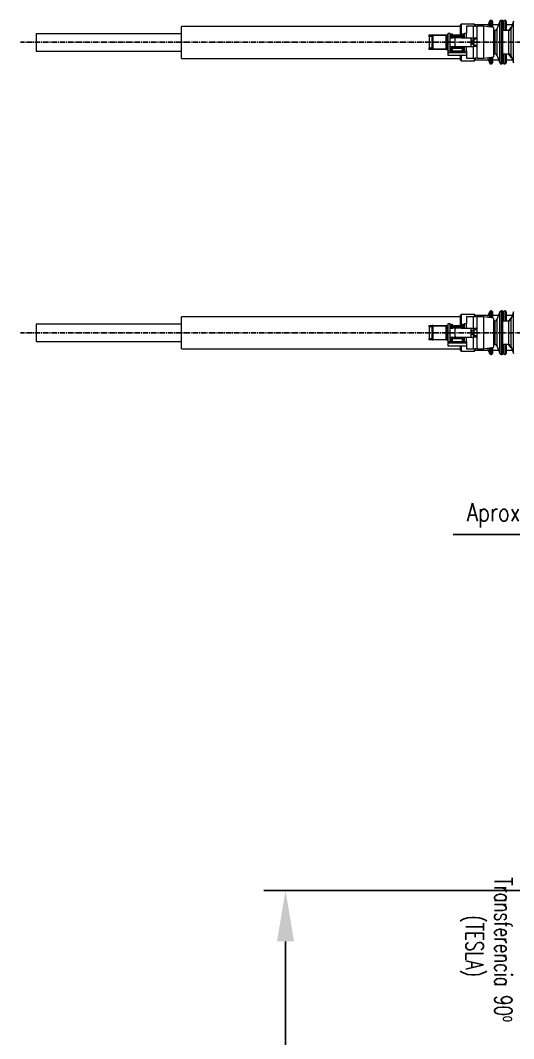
# Model space of a CAD drawing. Header units: millimetres. Extents: x 1587714 to 3094800, y -694377 to -413614.
# Drawn here: x 2044356 to 2046053, y -583527 to -580022 of the extents above; entities that cross this region are included whole.
import ezdxf

# ---------------------------------------------------------------- set-up
doc = ezdxf.new("R2010")
doc.units = ezdxf.units.MM
doc.linetypes.add('CENTER2', pattern=[28.575, 19.05, -3.175, 3.175, -3.175])
for name, color, linetype in [('0_EJES', 1, 'CENTER2'), ('M0_EQUIPOS', 7, 'Continuous'), ('M_DIM', 1, 'Continuous')]:
    doc.layers.add(name, color=color, linetype=linetype)
doc.styles.add('SIMPLEX', font='simplex.shx', dxfattribs={"width": 0.75})
doc.styles.add('STYLE-MSF', font='simplex.shx', dxfattribs={"width": 0.8})
doc.dimstyles.new('DIM1-25', dxfattribs={"dimscale": 25, "dimtxt": 2.5, "dimasz": 2.5, "dimexe": 1.25, "dimexo": 0.5, "dimgap": 1, "dimtad": 1, "dimdec": 1, "dimtxsty": 'STYLE-MSF', "dimcen": 2.5, "dimclrd": 8, "dimclre": 8, "dimclrt": 3, "dimaunit": 1, "dimadec": 1, "dimazin": 2, "dimtfac": 1, "dimtdec": 1, "dimtmove": 0, "dimatfit": 3, "dimfxl": 1, "dimlwd": -1, "dimlwe": -1, "dimarcsym": 0})
doc.dimstyles.new('MSF-DIM1-50', dxfattribs={"dimscale": 50, "dimtxt": 3, "dimasz": 3.5, "dimexe": 1.5, "dimexo": 1.5, "dimgap": 1, "dimtad": 1, "dimdec": 3, "dimdsep": 46, "dimtxsty": 'SIMPLEX', "dimcen": 1.5, "dimclrd": 251, "dimclre": 251, "dimclrt": 7, "dimaunit": 1, "dimadec": 3, "dimazin": 0, "dimtfac": 1, "dimtdec": 3, "dimtmove": 0, "dimatfit": 3, "dimfxl": 1, "dimtolj": 1, "dimtzin": 0, "dimarcsym": 0})

# ---------------------------------------------------------------- blocks, each defined once
blk = doc.blocks.new('*D25')
at = {"layer": 'Defpoints', "color": 0}
for p in [(2046369.2, -581792.2), (2046369.2, -581792.2), (2046598.7, -581792.2)]:
    blk.add_point(p, dxfattribs=at)
at = {"layer": 'M_DIM', "color": 8}
for p, q in [((2046369.2, -581779.7), (2046369.2, -581761)), ((2046598.7, -581779.7), (2046598.7, -581761)), ((2046369.2, -581792.2), (2045844.8, -581792.2)), ((2046536.2, -581792.2), (2046431.7, -581792.2))]:
    blk.add_line(p, q, dxfattribs=at)
for points in [[(2046431.7, -581781.8), (2046431.7, -581802.6), (2046369.2, -581792.2)], [(2046536.2, -581781.8), (2046536.2, -581802.6), (2046598.7, -581792.2)]]:
    blk.add_solid(points, dxfattribs=at)
at = {"layer": 'M_DIM', "color": 3, "insert": (2046075.8, -581725.5), "char_height": 62.5, "attachment_point": 5, "style": 'STYLE-MSF'}
blk.add_mtext('Aprox. 230', dxfattribs=at)
blk = doc.blocks.new('*D122')
at = {"color": 251, "lineweight": -2}
for p, q in [((2046812.7, -583017.1), (2045192.7, -583017.1)), ((2045267.7, -583192.1), (2045267.7, -587982.1)), ((2046812.7, -588157.1), (2045192.7, -588157.1))]:
    blk.add_line(p, q, dxfattribs=at)
at = {"color": 251}
for points in [[(2045238.5, -583192.1), (2045296.9, -583192.1), (2045267.7, -583017.1)], [(2045238.5, -587982.1), (2045296.9, -587982.1), (2045267.7, -588157.1)]]:
    blk.add_solid(points, dxfattribs=at)
at = {"layer": 'Defpoints', "color": 0}
for p in [(2046887.7, -583017.1), (2045267.7, -588157.1), (2046887.7, -588157.1)]:
    blk.add_point(p, dxfattribs=at)
at = {"color": 7, "insert": (2045142.7, -585587.1), "char_height": 150, "attachment_point": 5, "rotation": 90, "style": 'SIMPLEX'}
blk.add_mtext('\\A1;5140', dxfattribs=at)

msp = doc.modelspace()

# ---------------------------------------------------------------- linework, layer by layer
at = {"layer": '0_EJES'}
for p, q in [((2046738.7427, -580097.058), (2044355.5699, -580097.058)), ((2046738.7427, -581097.058), (2044355.5699, -581097.058))]:
    msp.add_line(p, q, dxfattribs=at)
at = {"layer": 'M0_EQUIPOS', "color": 7, "linetype": 'Continuous', "lineweight": 15}
for p, q in [((2045870.3139, -580042.8839), (2044910.314, -580042.8839)), ((2044910.314, -580150.4956), (2044910.314, -580042.8839)), ((2044910.314, -580152.884), (2044910.314, -580150.4956)), ((2044910.314, -580152.884), (2045870.3139, -580152.884)), ((2045870.3139, -581042.8839), (2044910.314, -581042.8839)), ((2044910.314, -581150.4956), (2044910.314, -581042.8839)), ((2044910.314, -581152.884), (2044910.314, -581150.4956)), ((2044910.314, -581152.884), (2045870.3139, -581152.884))]:
    msp.add_line(p, q, dxfattribs=at)
at = {"layer": 'M0_EQUIPOS', "color": 180, "linetype": 'Continuous', "lineweight": 15}
for p, q in [((2045872.3139, -580034.9841), (2045870.3139, -580036.984)), ((2045870.3139, -580072.0577), (2045870.3139, -580036.984)), ((2045872.3139, -580034.9841), (2045872.3139, -580072.0577)), ((2045918.3139, -580034.9841), (2045872.3139, -580034.9841)), ((2045890.2201, -580042.058), (2045890.2201, -580065.558)), ((2045913.2201, -580042.058), (2045890.2201, -580042.058)), ((2045913.2201, -580042.058), (2045913.2201, -580082.058)), ((2045925.7202, -580043.8438), (2045913.2201, -580042.058)), ((2045918.3139, -580042.7857), (2045918.3139, -580034.9841)), ((2045920.314, -580036.984), (2045918.3139, -580034.9841)), ((2045920.314, -580036.984), (2045920.314, -580043.0713)), ((2045964.8048, -580037.9839), (2045920.314, -580037.9839)), ((2045925.7202, -580042.058), (2045925.7202, -580082.058)), ((2045948.7202, -580042.058), (2045925.7202, -580042.058)), ((2045948.7202, -580042.058), (2045948.7202, -580097.0578)), ((2045983.7201, -580047.0577), (2045948.7202, -580042.058)), ((2045969.5096, -580025.3172), (2045962.5574, -580044.0345)), ((2045969.5096, -580025.3172), (2045969.5096, -580045.0278)), ((2045974.1967, -580022.058), (2045974.1967, -580045.6972)), ((2045976.2201, -580022.058), (2045974.1967, -580022.058)), ((2045976.2201, -580022.058), (2045976.2201, -580045.9867)), ((2045979.7201, -580025.558), (2045979.7201, -580046.4864)), ((2046000.3048, -580037.9839), (2045979.7201, -580037.9839)), ((2046005.0097, -580025.3172), (2045995.1569, -580051.8437)), ((2046005.0097, -580168.7989), (2046005.0097, -580025.3172)), ((2046009.6967, -580022.058), (2046009.6967, -580172.0581)), ((2046011.7201, -580022.058), (2046009.6967, -580022.058)), ((2046011.7201, -580022.058), (2046011.7201, -580172.0581)), ((2046017.0096, -580025.3172), (2046015.2201, -580030.1347)), ((2046015.2201, -580168.5581), (2046015.2201, -580025.558)), ((2046017.0096, -580025.3172), (2046017.0096, -580057.0579)), ((2046021.6968, -580022.058), (2046021.6968, -580057.0579)), ((2046023.7201, -580022.058), (2046021.6968, -580022.058)), ((2046023.7201, -580022.058), (2046023.7201, -580057.0579)), ((2046027.2201, -580025.558), (2046027.2201, -580057.0579)), ((2046047.8048, -580037.9839), (2046027.2201, -580037.9839)), ((2046052.5096, -580025.3172), (2046042.657, -580051.8437)), ((2046052.5096, -580168.7989), (2046052.5096, -580025.3172)), ((2045761.8201, -580077.0579), (2045761.8201, -580072.0577)), ((2045761.8201, -580072.0577), (2045771.8201, -580072.0577)), ((2045761.8201, -580077.0579), (2045761.8201, -580117.0578)), ((2045771.8201, -580077.0579), (2045761.8201, -580077.0579)), ((2045771.8201, -580072.0577), (2045774.2201, -580072.0577)), ((2045771.8201, -580072.0577), (2045771.8201, -580077.0579)), ((2045771.8201, -580077.0579), (2045771.8201, -580117.0578)), ((2045772.2201, -580074.0581), (2045774.2201, -580074.0581)), ((2045772.2201, -580120.0581), (2045772.2201, -580074.0581)), ((2045774.2201, -580072.0577), (2045820.2201, -580072.0577)), ((2045774.2201, -580074.0581), (2045774.2201, -580072.0577)), ((2045774.2201, -580074.0581), (2045774.2201, -580120.0581)), ((2045820.2201, -580074.0581), (2045774.2201, -580074.0581)), ((2045820.2201, -580074.0581), (2045820.2201, -580072.0577)), ((2045820.2201, -580072.0577), (2045827.2201, -580072.0577)), ((2045820.2201, -580120.0581), (2045820.2201, -580074.0581)), ((2045820.2201, -580074.0581), (2045822.2202, -580074.0581)), ((2045822.2202, -580074.0581), (2045822.2202, -580094.7666)), ((2045827.2201, -580074.0581), (2045822.2202, -580076.5572)), ((2045827.2201, -580065.558), (2045833.7202, -580065.558)), ((2045827.2201, -580128.5582), (2045827.2201, -580065.558)), ((2045833.7202, -580128.5582), (2045833.7202, -580065.558)), ((2045833.7202, -580072.0577), (2045838.7201, -580072.0577)), ((2045836.7201, -580078.0578), (2045836.7201, -580082.058)), ((2045838.8212, -580078.0578), (2045836.7201, -580078.0578)), ((2045838.7201, -580068.058), (2045841.2201, -580068.058)), ((2045838.7201, -580077.0579), (2045838.7201, -580068.058)), ((2045841.2201, -580068.058), (2045841.2201, -580077.0579)), ((2045841.2201, -580072.0577), (2045876.2201, -580072.0577)), ((2045876.0114, -580078.0578), (2045841.4288, -580078.0578)), ((2045843.7201, -580079.5579), (2045873.7201, -580079.5579)), ((2045876.2201, -580068.058), (2045878.7201, -580068.058)), ((2045876.2201, -580077.0579), (2045876.2201, -580068.058)), ((2045880.7201, -580078.0578), (2045878.6191, -580078.0578)), ((2045878.7201, -580068.058), (2045878.7201, -580077.0579)), ((2045878.7201, -580072.0577), (2045883.7202, -580072.0577)), ((2045880.7201, -580082.058), (2045880.7201, -580078.0578)), ((2045883.7202, -580065.558), (2045890.2201, -580065.558)), ((2045883.7202, -580082.058), (2045883.7202, -580065.558)), ((2045890.2201, -580082.058), (2045890.2201, -580065.558)), ((2045983.7201, -580047.0577), (2045983.7201, -580097.0578)), ((2045987.6576, -580057.0579), (2045983.7201, -580057.0579)), ((2045987.6576, -580057.0579), (2045987.6576, -580137.0578)), ((2045995.1569, -580051.8437), (2045995.1569, -580142.2725)), ((2046035.1576, -580057.0579), (2046015.2201, -580057.0579)), ((2046035.1576, -580057.0579), (2046035.1576, -580137.0578)), ((2046042.657, -580051.8437), (2046042.657, -580142.2725)), ((2045822.2202, -580099.349), (2045822.2202, -580120.0581)), ((2045833.7202, -580082.058), (2045843.7201, -580082.058)), ((2045833.7202, -580112.0582), (2045843.7201, -580112.0582)), ((2045873.7201, -580082.058), (2045843.7201, -580082.058)), ((2045843.7201, -580112.0582), (2045873.7201, -580112.0582)), ((2045873.7201, -580114.5578), (2045843.7201, -580114.5578)), ((2045849.7201, -580087.0581), (2045849.7201, -580107.0581)), ((2045873.7201, -580082.058), (2045905.7201, -580082.058)), ((2045873.7201, -580112.0582), (2045905.7201, -580112.0582)), ((2045883.7202, -580128.5582), (2045883.7202, -580112.0582)), ((2045890.2201, -580128.5582), (2045890.2201, -580112.0582)), ((2045905.7201, -580082.058), (2045915.7201, -580082.058)), ((2045905.7201, -580082.058), (2045905.7201, -580112.0582)), ((2045905.7201, -580112.0582), (2045915.7201, -580112.0582)), ((2045906.5253, -580089.9205), (2045906.5253, -580093.4892)), ((2045906.5253, -580093.4892), (2045906.5253, -580100.6265)), ((2045906.5253, -580104.1951), (2045906.5253, -580100.6265)), ((2045913.3325, -580089.9205), (2045907.1628, -580089.9205)), ((2045913.3325, -580097.0578), (2045907.1628, -580097.0578)), ((2045913.3325, -580104.1951), (2045907.1628, -580104.1951)), ((2045913.2201, -580112.0582), (2045913.2201, -580152.0581)), ((2045913.3325, -580105.7053), (2045913.3325, -580088.3837)), ((2045915.7201, -580088.3837), (2045913.3325, -580088.3837)), ((2045913.3325, -580105.7053), (2045915.7201, -580105.7053)), ((2045915.7201, -580087.0581), (2045915.7201, -580082.058)), ((2045915.7201, -580082.058), (2045925.7202, -580082.058)), ((2045915.7201, -580087.0581), (2045915.7201, -580107.0581)), ((2045925.7202, -580087.0581), (2045915.7201, -580087.0581)), ((2045915.7201, -580112.0582), (2045915.7201, -580107.0581)), ((2045915.7201, -580107.0581), (2045925.7202, -580107.0581)), ((2045925.7202, -580112.0582), (2045915.7201, -580112.0582)), ((2045925.7202, -580082.058), (2045925.7202, -580087.0581)), ((2045925.7202, -580087.0581), (2045925.7202, -580107.0581)), ((2045925.7202, -580107.0581), (2045925.7202, -580112.0582)), ((2045925.7202, -580112.0582), (2045925.7202, -580152.0581)), ((2045948.7202, -580097.0578), (2045948.7202, -580152.0581)), ((2045983.7201, -580097.0578), (2045983.7201, -580147.058)), ((2045761.8201, -580122.0579), (2045761.8201, -580117.0578)), ((2045761.8201, -580117.0578), (2045771.8201, -580117.0578)), ((2045771.8201, -580122.0579), (2045761.8201, -580122.0579)), ((2045771.8201, -580117.0578), (2045771.8201, -580122.0579)), ((2045774.2201, -580122.0579), (2045771.8201, -580122.0579)), ((2045774.2201, -580120.0581), (2045772.2201, -580120.0581)), ((2045774.2201, -580122.0579), (2045774.2201, -580120.0581)), ((2045774.2201, -580120.0581), (2045820.2201, -580120.0581)), ((2045820.2201, -580122.0579), (2045774.2201, -580122.0579)), ((2045822.2202, -580120.0581), (2045820.2201, -580120.0581)), ((2045820.2201, -580122.0579), (2045820.2201, -580120.0581)), ((2045820.2201, -580122.0579), (2045827.2201, -580122.0579)), ((2045822.2202, -580117.5585), (2045827.2201, -580120.0581)), ((2045890.2201, -580128.5582), (2045827.2201, -580128.5582)), ((2045827.2201, -580133.5578), (2045827.2201, -580128.5582)), ((2045827.2201, -580143.4074), (2045827.2201, -580133.5578)), ((2045890.2201, -580133.5578), (2045827.2201, -580133.5578)), ((2045890.2201, -580143.4074), (2045827.2201, -580143.4074)), ((2045833.7202, -580117.558), (2045838.7201, -580117.558)), ((2045833.7202, -580127.5578), (2045883.7202, -580127.5578)), ((2045838.7201, -580126.0581), (2045838.7201, -580117.0578)), ((2045841.2201, -580126.0581), (2045838.7201, -580126.0581)), ((2045841.2201, -580117.0578), (2045841.2201, -580126.0581)), ((2045841.2201, -580117.558), (2045876.2201, -580117.558)), ((2045870.3139, -580128.5582), (2045870.3139, -580127.5578)), ((2045870.3139, -580158.7839), (2045870.3139, -580143.4074)), ((2045872.3139, -580127.5578), (2045872.3139, -580128.5582)), ((2045872.3139, -580143.4074), (2045872.3139, -580160.7838)), ((2045876.2201, -580126.0581), (2045876.2201, -580117.0578)), ((2045878.7201, -580126.0581), (2045876.2201, -580126.0581)), ((2045878.7201, -580117.0578), (2045878.7201, -580126.0581)), ((2045878.7201, -580117.558), (2045883.7202, -580117.558)), ((2045890.2201, -580128.5582), (2045890.2201, -580133.5578)), ((2045890.2201, -580133.5578), (2045890.2201, -580143.4074)), ((2045890.2201, -580143.4074), (2045890.2201, -580152.0581)), ((2045913.2201, -580152.0581), (2045925.7202, -580150.2724)), ((2045918.3139, -580160.7838), (2045918.3139, -580151.3305)), ((2045920.314, -580151.0444), (2045920.314, -580158.7839)), ((2045948.7202, -580152.0581), (2045983.7201, -580147.058)), ((2045962.5574, -580150.0812), (2045969.5096, -580168.7989)), ((2045969.5096, -580149.0879), (2045969.5096, -580168.7989)), ((2045974.1967, -580148.4185), (2045974.1967, -580172.0581)), ((2045976.2201, -580148.1295), (2045976.2201, -580172.0581)), ((2045979.7201, -580147.6293), (2045979.7201, -580168.5581)), ((2045983.7201, -580137.0578), (2045987.6576, -580137.0578)), ((2045995.1569, -580142.2725), (2046005.0097, -580168.7989)), ((2046015.2201, -580137.0578), (2046035.1576, -580137.0578)), ((2046017.0096, -580137.0578), (2046017.0096, -580168.7989)), ((2046021.6968, -580137.0578), (2046021.6968, -580172.0581)), ((2046023.7201, -580137.0578), (2046023.7201, -580172.0581)), ((2046027.2201, -580137.0578), (2046027.2201, -580168.5581)), ((2046042.657, -580142.2725), (2046052.5096, -580168.7989)), ((2045870.3139, -580158.7839), (2045872.3139, -580160.7838)), ((2045872.3139, -580160.7838), (2045918.3139, -580160.7838)), ((2045890.2201, -580152.0581), (2045913.2201, -580152.0581)), ((2045918.3139, -580160.7838), (2045920.314, -580158.7839)), ((2045920.314, -580157.784), (2045965.4183, -580157.784)), ((2045925.7202, -580152.0581), (2045948.7202, -580152.0581)), ((2045974.1967, -580172.0581), (2045976.2201, -580172.0581)), ((2045979.7201, -580157.784), (2046000.9184, -580157.784)), ((2046009.6967, -580172.0581), (2046011.7201, -580172.0581)), ((2046015.2201, -580163.981), (2046017.0096, -580168.7989)), ((2046021.6968, -580172.0581), (2046023.7201, -580172.0581)), ((2046027.2201, -580157.784), (2046048.4183, -580157.784)), ((2045969.5096, -581025.3172), (2045962.5574, -581044.0345)), ((2045969.5096, -581025.3172), (2045969.5096, -581045.0278)), ((2045974.1967, -581022.058), (2045974.1967, -581045.6972)), ((2045976.2201, -581022.058), (2045974.1967, -581022.058)), ((2045976.2201, -581022.058), (2045976.2201, -581045.9867)), ((2045979.7201, -581025.558), (2045979.7201, -581046.4864)), ((2046005.0097, -581025.3172), (2045995.1569, -581051.8437)), ((2046005.0097, -581168.7989), (2046005.0097, -581025.3172)), ((2046009.6967, -581022.058), (2046009.6967, -581172.0581)), ((2046011.7201, -581022.058), (2046009.6967, -581022.058)), ((2046011.7201, -581022.058), (2046011.7201, -581172.0581)), ((2046017.0096, -581025.3172), (2046015.2201, -581030.1347)), ((2046015.2201, -581168.5581), (2046015.2201, -581025.558)), ((2046017.0096, -581025.3172), (2046017.0096, -581057.0579)), ((2046021.6968, -581022.058), (2046021.6968, -581057.0579)), ((2046023.7201, -581022.058), (2046021.6968, -581022.058)), ((2046023.7201, -581022.058), (2046023.7201, -581057.0579)), ((2046027.2201, -581025.558), (2046027.2201, -581057.0579)), ((2046052.5096, -581025.3172), (2046042.657, -581051.8437)), ((2046052.5096, -581168.7989), (2046052.5096, -581025.3172)), ((2045872.3139, -581034.9841), (2045870.3139, -581036.984)), ((2045870.3139, -581072.0577), (2045870.3139, -581036.984)), ((2045872.3139, -581034.9841), (2045872.3139, -581072.0577)), ((2045918.3139, -581034.9841), (2045872.3139, -581034.9841)), ((2045890.2201, -581042.058), (2045890.2201, -581065.558)), ((2045913.2201, -581042.058), (2045890.2201, -581042.058)), ((2045913.2201, -581042.058), (2045913.2201, -581082.058)), ((2045925.7202, -581043.8438), (2045913.2201, -581042.058)), ((2045918.3139, -581042.7857), (2045918.3139, -581034.9841)), ((2045920.314, -581036.984), (2045918.3139, -581034.9841)), ((2045920.314, -581036.984), (2045920.314, -581043.0713)), ((2045964.8048, -581037.9839), (2045920.314, -581037.9839)), ((2045925.7202, -581042.058), (2045925.7202, -581082.058)), ((2045948.7202, -581042.058), (2045925.7202, -581042.058)), ((2045948.7202, -581042.058), (2045948.7202, -581097.0578)), ((2045983.7201, -581047.0577), (2045948.7202, -581042.058)), ((2046000.3048, -581037.9839), (2045979.7201, -581037.9839)), ((2045983.7201, -581047.0577), (2045983.7201, -581097.0578)), ((2045987.6576, -581057.0579), (2045983.7201, -581057.0579)), ((2045987.6576, -581057.0579), (2045987.6576, -581137.0578)), ((2045995.1569, -581051.8437), (2045995.1569, -581142.2725)), ((2046035.1576, -581057.0579), (2046015.2201, -581057.0579)), ((2046047.8048, -581037.9839), (2046027.2201, -581037.9839)), ((2046035.1576, -581057.0579), (2046035.1576, -581137.0578)), ((2046042.657, -581051.8437), (2046042.657, -581142.2725)), ((2045761.8201, -581077.0579), (2045761.8201, -581072.0577)), ((2045761.8201, -581072.0577), (2045771.8201, -581072.0577)), ((2045761.8201, -581077.0579), (2045761.8201, -581117.0578)), ((2045771.8201, -581077.0579), (2045761.8201, -581077.0579)), ((2045771.8201, -581072.0577), (2045774.2201, -581072.0577)), ((2045771.8201, -581072.0577), (2045771.8201, -581077.0579)), ((2045771.8201, -581077.0579), (2045771.8201, -581117.0578)), ((2045772.2201, -581074.0581), (2045774.2201, -581074.0581)), ((2045772.2201, -581120.0581), (2045772.2201, -581074.0581)), ((2045774.2201, -581072.0577), (2045820.2201, -581072.0577)), ((2045774.2201, -581074.0581), (2045774.2201, -581072.0577)), ((2045774.2201, -581074.0581), (2045774.2201, -581120.0581)), ((2045820.2201, -581074.0581), (2045774.2201, -581074.0581)), ((2045820.2201, -581074.0581), (2045820.2201, -581072.0577)), ((2045820.2201, -581072.0577), (2045827.2201, -581072.0577)), ((2045820.2201, -581120.0581), (2045820.2201, -581074.0581)), ((2045820.2201, -581074.0581), (2045822.2202, -581074.0581)), ((2045822.2202, -581074.0581), (2045822.2202, -581094.7666)), ((2045827.2201, -581074.0581), (2045822.2202, -581076.5572)), ((2045827.2201, -581065.558), (2045833.7202, -581065.558)), ((2045827.2201, -581128.5582), (2045827.2201, -581065.558)), ((2045833.7202, -581128.5582), (2045833.7202, -581065.558)), ((2045833.7202, -581072.0577), (2045838.7201, -581072.0577)), ((2045833.7202, -581082.058), (2045843.7201, -581082.058)), ((2045836.7201, -581078.0578), (2045836.7201, -581082.058)), ((2045838.8212, -581078.0578), (2045836.7201, -581078.0578)), ((2045838.7201, -581068.058), (2045841.2201, -581068.058)), ((2045838.7201, -581077.0579), (2045838.7201, -581068.058)), ((2045841.2201, -581068.058), (2045841.2201, -581077.0579)), ((2045841.2201, -581072.0577), (2045876.2201, -581072.0577)), ((2045876.0114, -581078.0578), (2045841.4288, -581078.0578)), ((2045843.7201, -581079.5579), (2045873.7201, -581079.5579)), ((2045873.7201, -581082.058), (2045843.7201, -581082.058)), ((2045849.7201, -581087.0581), (2045849.7201, -581107.0581)), ((2045873.7201, -581082.058), (2045905.7201, -581082.058)), ((2045876.2201, -581068.058), (2045878.7201, -581068.058)), ((2045876.2201, -581077.0579), (2045876.2201, -581068.058)), ((2045880.7201, -581078.0578), (2045878.6191, -581078.0578)), ((2045878.7201, -581068.058), (2045878.7201, -581077.0579)), ((2045878.7201, -581072.0577), (2045883.7202, -581072.0577)), ((2045880.7201, -581082.058), (2045880.7201, -581078.0578)), ((2045883.7202, -581065.558), (2045890.2201, -581065.558)), ((2045883.7202, -581082.058), (2045883.7202, -581065.558)), ((2045890.2201, -581082.058), (2045890.2201, -581065.558)), ((2045905.7201, -581082.058), (2045915.7201, -581082.058)), ((2045905.7201, -581082.058), (2045905.7201, -581112.0582)), ((2045906.5253, -581089.9205), (2045906.5253, -581093.4892)), ((2045906.5253, -581093.4892), (2045906.5253, -581100.6265)), ((2045913.3325, -581089.9205), (2045907.1628, -581089.9205)), ((2045913.3325, -581097.0578), (2045907.1628, -581097.0578)), ((2045913.3325, -581105.7053), (2045913.3325, -581088.3837)), ((2045915.7201, -581088.3837), (2045913.3325, -581088.3837)), ((2045915.7201, -581087.0581), (2045915.7201, -581082.058)), ((2045915.7201, -581082.058), (2045925.7202, -581082.058)), ((2045915.7201, -581087.0581), (2045915.7201, -581107.0581)), ((2045925.7202, -581087.0581), (2045915.7201, -581087.0581)), ((2045925.7202, -581082.058), (2045925.7202, -581087.0581)), ((2045925.7202, -581087.0581), (2045925.7202, -581107.0581)), ((2045948.7202, -581097.0578), (2045948.7202, -581152.0581)), ((2045983.7201, -581097.0578), (2045983.7201, -581147.058)), ((2045761.8201, -581122.0579), (2045761.8201, -581117.0578)), ((2045761.8201, -581117.0578), (2045771.8201, -581117.0578)), ((2045771.8201, -581122.0579), (2045761.8201, -581122.0579)), ((2045771.8201, -581117.0578), (2045771.8201, -581122.0579)), ((2045774.2201, -581122.0579), (2045771.8201, -581122.0579)), ((2045774.2201, -581120.0581), (2045772.2201, -581120.0581)), ((2045774.2201, -581120.0581), (2045820.2201, -581120.0581)), ((2045774.2201, -581122.0579), (2045774.2201, -581120.0581)), ((2045820.2201, -581122.0579), (2045774.2201, -581122.0579)), ((2045822.2202, -581120.0581), (2045820.2201, -581120.0581)), ((2045820.2201, -581122.0579), (2045820.2201, -581120.0581)), ((2045820.2201, -581122.0579), (2045827.2201, -581122.0579)), ((2045822.2202, -581099.349), (2045822.2202, -581120.0581)), ((2045822.2202, -581117.5585), (2045827.2201, -581120.0581)), ((2045890.2201, -581128.5582), (2045827.2201, -581128.5582)), ((2045827.2201, -581133.5578), (2045827.2201, -581128.5582)), ((2045833.7202, -581112.0582), (2045843.7201, -581112.0582)), ((2045833.7202, -581117.558), (2045838.7201, -581117.558)), ((2045833.7202, -581127.5578), (2045883.7202, -581127.5578)), ((2045838.7201, -581126.0581), (2045838.7201, -581117.0578)), ((2045841.2201, -581126.0581), (2045838.7201, -581126.0581)), ((2045841.2201, -581117.0578), (2045841.2201, -581126.0581)), ((2045841.2201, -581117.558), (2045876.2201, -581117.558)), ((2045843.7201, -581112.0582), (2045873.7201, -581112.0582)), ((2045873.7201, -581114.5578), (2045843.7201, -581114.5578)), ((2045870.3139, -581128.5582), (2045870.3139, -581127.5578)), ((2045872.3139, -581127.5578), (2045872.3139, -581128.5582)), ((2045873.7201, -581112.0582), (2045905.7201, -581112.0582)), ((2045876.2201, -581126.0581), (2045876.2201, -581117.0578)), ((2045878.7201, -581126.0581), (2045876.2201, -581126.0581)), ((2045878.7201, -581117.0578), (2045878.7201, -581126.0581)), ((2045878.7201, -581117.558), (2045883.7202, -581117.558)), ((2045883.7202, -581128.5582), (2045883.7202, -581112.0582)), ((2045890.2201, -581128.5582), (2045890.2201, -581112.0582)), ((2045890.2201, -581128.5582), (2045890.2201, -581133.5578)), ((2045905.7201, -581112.0582), (2045915.7201, -581112.0582)), ((2045906.5253, -581104.1951), (2045906.5253, -581100.6265)), ((2045913.3325, -581104.1951), (2045907.1628, -581104.1951)), ((2045913.2201, -581112.0582), (2045913.2201, -581152.0581)), ((2045913.3325, -581105.7053), (2045915.7201, -581105.7053)), ((2045915.7201, -581112.0582), (2045915.7201, -581107.0581)), ((2045915.7201, -581107.0581), (2045925.7202, -581107.0581)), ((2045925.7202, -581112.0582), (2045915.7201, -581112.0582)), ((2045925.7202, -581107.0581), (2045925.7202, -581112.0582)), ((2045925.7202, -581112.0582), (2045925.7202, -581152.0581)), ((2045827.2201, -581143.4074), (2045827.2201, -581133.5578)), ((2045890.2201, -581133.5578), (2045827.2201, -581133.5578)), ((2045890.2201, -581143.4074), (2045827.2201, -581143.4074)), ((2045870.3139, -581158.7839), (2045870.3139, -581143.4074)), ((2045870.3139, -581158.7839), (2045872.3139, -581160.7838)), ((2045872.3139, -581143.4074), (2045872.3139, -581160.7838)), ((2045872.3139, -581160.7838), (2045918.3139, -581160.7838)), ((2045890.2201, -581133.5578), (2045890.2201, -581143.4074)), ((2045890.2201, -581143.4074), (2045890.2201, -581152.0581)), ((2045890.2201, -581152.0581), (2045913.2201, -581152.0581)), ((2045913.2201, -581152.0581), (2045925.7202, -581150.2724)), ((2045918.3139, -581160.7838), (2045918.3139, -581151.3305)), ((2045918.3139, -581160.7838), (2045920.314, -581158.7839)), ((2045920.314, -581151.0444), (2045920.314, -581158.7839)), ((2045920.314, -581157.784), (2045965.4183, -581157.784)), ((2045925.7202, -581152.0581), (2045948.7202, -581152.0581)), ((2045948.7202, -581152.0581), (2045983.7201, -581147.058)), ((2045962.5574, -581150.0812), (2045969.5096, -581168.7989)), ((2045969.5096, -581149.0879), (2045969.5096, -581168.7989)), ((2045974.1967, -581148.4185), (2045974.1967, -581172.0581)), ((2045976.2201, -581148.1295), (2045976.2201, -581172.0581)), ((2045979.7201, -581147.6293), (2045979.7201, -581168.5581)), ((2045979.7201, -581157.784), (2046000.9184, -581157.784)), ((2045983.7201, -581137.0578), (2045987.6576, -581137.0578)), ((2045995.1569, -581142.2725), (2046005.0097, -581168.7989)), ((2046015.2201, -581137.0578), (2046035.1576, -581137.0578)), ((2046015.2201, -581163.981), (2046017.0096, -581168.7989)), ((2046017.0096, -581137.0578), (2046017.0096, -581168.7989)), ((2046021.6968, -581137.0578), (2046021.6968, -581172.0581)), ((2046023.7201, -581137.0578), (2046023.7201, -581172.0581)), ((2046027.2201, -581137.0578), (2046027.2201, -581168.5581)), ((2046027.2201, -581157.784), (2046048.4183, -581157.784)), ((2046042.657, -581142.2725), (2046052.5096, -581168.7989)), ((2045974.1967, -581172.0581), (2045976.2201, -581172.0581)), ((2046009.6967, -581172.0581), (2046011.7201, -581172.0581)), ((2046021.6968, -581172.0581), (2046023.7201, -581172.0581))]:
    msp.add_line(p, q, dxfattribs=at)
at = {"layer": 'M0_EQUIPOS', "color": 160, "linetype": 'Continuous', "lineweight": 15}
for p, q in [((2044410.1179, -580067.884), (2044410.1179, -580127.8839)), ((2044910.314, -580067.884), (2044410.1179, -580067.884)), ((2044410.1179, -580127.8839), (2044910.314, -580127.8839)), ((2044910.314, -581067.884), (2044410.1179, -581067.884)), ((2044410.1179, -581067.884), (2044410.1179, -581127.8839)), ((2044410.1179, -581127.8839), (2044910.314, -581127.8839))]:
    msp.add_line(p, q, dxfattribs=at)
at = {"layer": 'M0_EQUIPOS', "color": 180, "linetype": 'Continuous', "lineweight": 15}
for centre, radius, start, end in [((2045974.1968, -580027.058), 5, 90, 159.6235648), ((2045976.2201, -580025.558), 3.5, 0, 90), ((2046009.6968, -580027.058), 5, 90, 159.6235648), ((2046011.7201, -580025.558), 3.5, 0, 90), ((2046021.6968, -580027.058), 5, 90, 159.6235648), ((2046023.7201, -580025.558), 3.5, 0, 90), ((2046075.8176, -580083.6474), 48.8992, 129.1845548, 147.0598793), ((2045774.2201, -580074.058), 2, 90, 180), ((2045820.2201, -580074.058), 2, 0, 90), ((2045836.7201, -580075.058), 3, 180, 270), ((2045843.7201, -580077.058), 5, 180, 270), ((2045843.7201, -580077.058), 2.5, 180, 270), ((2045873.7201, -580077.058), 5, 270, 0), ((2045873.7201, -580077.058), 2.5, 270, 0), ((2045880.7201, -580075.058), 3, 270, 0), ((2045987.6576, -580049.058), 8, 270, 339.6235648), ((2046035.1576, -580049.058), 8, 270, 339.6235648), ((2045827.2201, -580097.058), 5.5, 90, 270), ((2045843.7201, -580117.058), 5, 90, 180), ((2045843.7201, -580117.058), 2.5, 90, 180), ((2045854.7201, -580087.058), 5, 90, 180), ((2045854.7201, -580107.058), 5, 180, 270), ((2045873.7201, -580117.058), 5, 0, 90), ((2045873.7201, -580117.058), 2.5, 0, 90), ((2045774.2201, -580120.058), 2, 180, 270), ((2045820.2201, -580120.058), 2, 270, 0), ((2045987.6576, -580145.058), 8, 20.3764352, 90), ((2046075.5583, -580112.2306), 48.6406, 210.6919195, 232.2580551), ((2046035.1576, -580145.058), 8, 20.3764352, 90), ((2045974.1968, -580167.058), 5, 200.3764352, 270), ((2045976.2201, -580168.558), 3.5, 270, 0), ((2046009.6968, -580167.058), 5, 200.3764352, 270), ((2046011.7201, -580168.558), 3.5, 270, 0), ((2046021.6968, -580167.058), 5, 200.3764352, 270), ((2046023.7201, -580168.558), 3.5, 270, 0), ((2045974.1968, -581027.058), 5, 90, 159.6235648), ((2045976.2201, -581025.558), 3.5, 0, 90), ((2046009.6968, -581027.058), 5, 90, 159.6235648), ((2046011.7201, -581025.558), 3.5, 0, 90), ((2046021.6968, -581027.058), 5, 90, 159.6235648), ((2046023.7201, -581025.558), 3.5, 0, 90), ((2045987.6576, -581049.058), 8, 270, 339.6235648), ((2046075.8176, -581083.6474), 48.8992, 129.1845548, 147.0598793), ((2046035.1576, -581049.058), 8, 270, 339.6235648), ((2045774.2201, -581074.058), 2, 90, 180), ((2045820.2201, -581074.058), 2, 0, 90), ((2045827.2201, -581097.058), 5.5, 90, 270), ((2045836.7201, -581075.058), 3, 180, 270), ((2045843.7201, -581077.058), 5, 180, 270), ((2045843.7201, -581077.058), 2.5, 180, 270), ((2045854.7201, -581087.058), 5, 90, 180), ((2045873.7201, -581077.058), 5, 270, 0), ((2045873.7201, -581077.058), 2.5, 270, 0), ((2045880.7201, -581075.058), 3, 270, 0), ((2045774.2201, -581120.058), 2, 180, 270), ((2045820.2201, -581120.058), 2, 270, 0), ((2045843.7201, -581117.058), 5, 90, 180), ((2045843.7201, -581117.058), 2.5, 90, 180), ((2045854.7201, -581107.058), 5, 180, 270), ((2045873.7201, -581117.058), 5, 0, 90), ((2045873.7201, -581117.058), 2.5, 0, 90), ((2045987.6576, -581145.058), 8, 20.3764352, 90), ((2046075.5583, -581112.2306), 48.6406, 210.6919195, 232.2580551), ((2046035.1576, -581145.058), 8, 20.3764352, 90), ((2045974.1968, -581167.058), 5, 200.3764352, 270), ((2045976.2201, -581168.558), 3.5, 270, 0), ((2046009.6968, -581167.058), 5, 200.3764352, 270), ((2046011.7201, -581168.558), 3.5, 270, 0), ((2046021.6968, -581167.058), 5, 200.3764352, 270), ((2046023.7201, -581168.558), 3.5, 270, 0)]:
    msp.add_arc(centre, radius, start, end, dxfattribs=at)
for points, knots in [([(2045907.1628, -580089.9205), (2045906.9034, -580089.9205), (2045906.5636, -580089.9205), (2045906.5326, -580089.9205), (2045906.5253, -580089.9205)], [0, 0, 0, 0, 0.76337555, 1, 1, 1, 1]), ([(2045906.5253, -580093.4892), (2045906.526, -580093.4046), (2045906.5353, -580092.1996), (2045906.8605, -580091.0186), (2045907.1628, -580089.9205)], [0, 0, 0, 0, 0.070206526, 1, 1, 1, 1]), ([(2045907.1628, -580097.0578), (2045906.9847, -580096.4784), (2045906.625, -580095.3087), (2045906.5587, -580094.0994), (2045906.5253, -580093.4892)], [0, 0, 0, 0, 0.49539868, 1, 1, 1, 1]), ([(2045906.5253, -580100.6265), (2045906.526, -580100.5419), (2045906.5353, -580099.3369), (2045906.8605, -580098.1559), (2045907.1628, -580097.0578)], [0, 0, 0, 0, 0.070206526, 1, 1, 1, 1]), ([(2045907.1628, -580104.1951), (2045906.9847, -580103.6157), (2045906.625, -580102.446), (2045906.5587, -580101.2367), (2045906.5253, -580100.6265)], [0, 0, 0, 0, 0.49539868, 1, 1, 1, 1]), ([(2045906.5253, -580104.1951), (2045906.5326, -580104.1951), (2045906.5636, -580104.1951), (2045906.9034, -580104.1951), (2045907.1628, -580104.1951)], [0, 0, 0, 0, 0.23662445, 1, 1, 1, 1]), ([(2045907.1628, -581089.9205), (2045906.9034, -581089.9205), (2045906.5636, -581089.9205), (2045906.5326, -581089.9205), (2045906.5253, -581089.9205)], [0, 0, 0, 0, 0.76337555, 1, 1, 1, 1]), ([(2045906.5253, -581093.4892), (2045906.526, -581093.4046), (2045906.5353, -581092.1996), (2045906.8605, -581091.0186), (2045907.1628, -581089.9205)], [0, 0, 0, 0, 0.070206526, 1, 1, 1, 1]), ([(2045907.1628, -581097.0578), (2045906.9847, -581096.4784), (2045906.625, -581095.3087), (2045906.5587, -581094.0994), (2045906.5253, -581093.4892)], [0, 0, 0, 0, 0.49539868, 1, 1, 1, 1]), ([(2045906.5253, -581100.6265), (2045906.526, -581100.5419), (2045906.5353, -581099.3369), (2045906.8605, -581098.1559), (2045907.1628, -581097.0578)], [0, 0, 0, 0, 0.070206526, 1, 1, 1, 1]), ([(2045907.1628, -581104.1951), (2045906.9847, -581103.6157), (2045906.625, -581102.446), (2045906.5587, -581101.2367), (2045906.5253, -581100.6265)], [0, 0, 0, 0, 0.49539868, 1, 1, 1, 1]), ([(2045906.5253, -581104.1951), (2045906.5326, -581104.1951), (2045906.5636, -581104.1951), (2045906.9034, -581104.1951), (2045907.1628, -581104.1951)], [0, 0, 0, 0, 0.23662445, 1, 1, 1, 1])]:
    msp.add_open_spline(points, degree=3, knots=knots, dxfattribs=at)

# ---------------------------------------------------------------- texts
at = {"layer": 'M_DIM', "color": 3, "style": 'STYLE-MSF', "width": 0.7}
for s, p in [('Transferencia 90º', (2045987.013, -582971.9715)), ('(TESLA)', (2045888.4777, -583102.2698))]:
    msp.add_text(s, height=60, rotation=270, dxfattribs=at).set_placement(p)

# ---------------------------------------------------------------- dimensions: what is measured, and where the dimension line sits
dim = msp.add_linear_dim(base=(2045267.7157, -588157.058), p1=(2046887.7201, -583017.058), p2=(2046887.7201, -588157.058), angle=90, dimstyle='MSF-DIM1-50')
dim.commit()
dim.dimension.update_dxf_attribs({"geometry": '*D122', "text_midpoint": (2045142.7157, -585587.058)})
at = {"layer": 'M_DIM'}
dim = msp.add_linear_dim(base=(2046369.2201, -581792.2019), p1=(2046598.7201, -581792.2019), p2=(2046369.2201, -581792.2019), text='Aprox. 230', dimstyle='DIM1-25', dxfattribs=at)
dim.commit()
dim.dimension.update_dxf_attribs({"geometry": '*D25', "text_midpoint": (2046075.7678, -581725.5352)})

doc.saveas('drawing.dxf')
